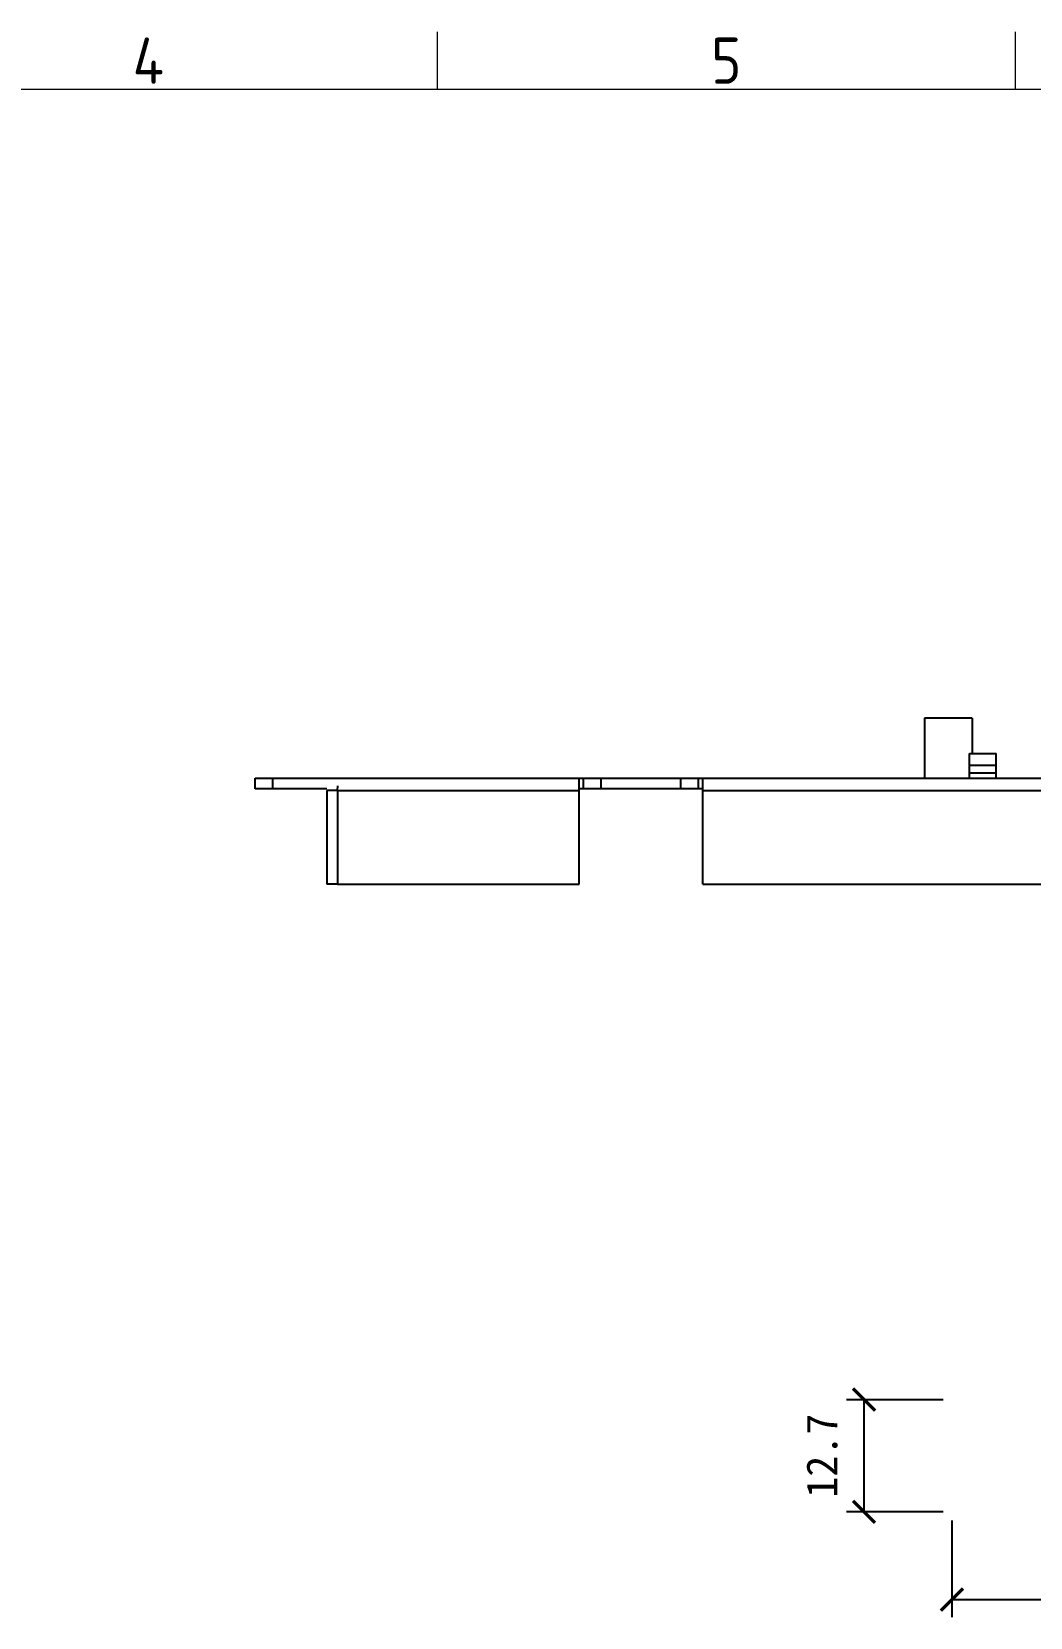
# Model space of a CAD drawing. Header units: metres. Extents: x 27606 to 28706, y -2150 to -1373.
# Drawn here: x 27849.1 to 27962.1, y -1572.1 to -1392.6 of the extents above; entities that cross this region are included whole.
import ezdxf
from ezdxf.enums import TextEntityAlignment as Align

# ---------------------------------------------------------------- set-up
doc = ezdxf.new("R2010")
doc.units = ezdxf.units.M
doc.layers.add('DIM', color=2, linetype='CONTINUOUS', lineweight=18)
doc.layers.add('图框', color=7, linetype='Continuous')
doc.styles.add('ISO Proportional', font='isocp.shx')
doc.styles.add('SimSun', font='simsun.ttc')
doc.dimstyles.new('GB_DIM', dxfattribs={"dimtxt": 3.5, "dimasz": 2.5, "dimexe": 2, "dimexo": 1, "dimgap": 1, "dimtad": 1, "dimdec": 1, "dimzin": 12, "dimdsep": 46, "dimtxsty": 'SimSun', "dimblk": 'ARCHTICK', "dimcen": 2.5, "dimclrd": 2, "dimclre": 2, "dimclrt": 7, "dimadec": 0, "dimazin": 3, "dimtfac": 1, "dimtmove": 2, "dimatfit": 3})

# ---------------------------------------------------------------- blocks, each defined once
blk = doc.blocks.new('_ARCHTICK')
at = {"color": 0, "linetype": 'BYBLOCK', "const_width": 0.15}
blk.add_lwpolyline([(-0.5, -0.5), (0.5, 0.5)], dxfattribs=at)

msp = doc.modelspace()

# ---------------------------------------------------------------- linework, layer by layer
at = {"color": 7, "linetype": 'Continuous'}
for p, q in [((27950.12247747492, -1470.3149547317), (27950.12247747492, -1477.11495473086)), ((27955.522477475, -1470.3149547317), (27950.12247747492, -1470.3149547317)), ((27955.522477475, -1470.3149547317), (27955.522477475, -1474.31495473016)), ((27955.22351161624, -1477.11495473086), (27955.22351161624, -1474.31495473016)), ((27955.22351161624, -1474.31495473016), (27958.22351161572, -1474.31495473016)), ((27958.22351161572, -1477.11495473086), (27958.22351161572, -1474.31495473016)), ((27955.22351161624, -1475.6279384669), (27958.22351161572, -1475.6279384669)), ((27958.22351161572, -1476.55224741584), (27955.22351161624, -1476.55224741584)), ((27874.42351161636, -1478.31495473116), (27874.42351161636, -1477.11495473086)), ((27874.42351161636, -1477.11495473086), (28174.22144333502, -1477.11495473086)), ((27882.52351161648, -1478.31495473116), (27874.42351161636, -1478.31495473116)), ((27876.42351161686, -1478.31495473116), (27876.42351161686, -1477.11495473086)), ((27883.72351161678, -1478.51495472994), (27883.77351161584, -1477.9791979249)), ((27911.05351161504, -1489.11495473132), (27911.05351161504, -1477.11495473086)), ((27925.053511616, -1478.31495473116), (27911.05351161504, -1478.31495473116)), ((27911.5535116158, -1478.31495473116), (27911.5535116158, -1477.11495473086)), ((27913.5535116163, -1478.31495473116), (27913.5535116163, -1477.11495473086)), ((27922.55351161474, -1478.31495473116), (27922.55351161474, -1477.11495473086)), ((27924.55351161524, -1478.31495473116), (27924.55351161524, -1477.11495473086)), ((27925.053511616, -1489.11495473132), (27925.053511616, -1477.11495473086)), ((27882.52351161648, -1478.51495472994), (27882.52351161648, -1489.11495473132)), ((27883.72351161678, -1478.51495472994), (27882.52351161648, -1478.51495472994)), ((27883.72351161678, -1478.51495472994), (27883.72351161678, -1489.11495473132)), ((27883.72351161678, -1478.51495472994), (27911.05351161504, -1478.51495472994)), ((27925.053511616, -1478.51495472994), (28029.82247747516, -1478.51495472994)), ((27883.72351161678, -1489.11495473132), (27882.52351161648, -1489.11495473132)), ((27883.72351161678, -1489.11495473132), (27911.05351161504, -1489.11495473132)), ((27925.053511616, -1489.11495473132), (28029.82247747516, -1489.11495473132))]:
    msp.add_line(p, q, dxfattribs=at)
at = {"layer": '图框', "color": 7, "lineweight": 9}
for p, q in [((27895.01872195928, -1399.173636271631), (27895.01872195928, -1392.635387747992)), ((27960.40120719563, -1399.173636271631), (27960.40120719563, -1392.635387747992)), ((28679.60854479589, -1399.173636271631), (27632.181131309, -1399.173636271631))]:
    msp.add_line(p, q, dxfattribs=at)

# ---------------------------------------------------------------- texts
at = {"layer": '图框', "color": 7, "lineweight": 9, "style": 'ISO Proportional'}
for s, p in [('4', (27862.32747934108, -1395.904512009812)), ('5', (27927.70996457747, -1395.904512009812))]:
    msp.add_text(s, height=5.230598818910699, dxfattribs=at).set_placement(p, align=Align.MIDDLE)

# ---------------------------------------------------------------- dimensions: what is measured, and where the dimension line sits
at = {"layer": 'DIM'}
msp.add_linear_dim(base=(27943.28613721445, -1560.114686785316), p1=(27953.22613721445, -1560.114686785316), p2=(27953.22613721445, -1547.4312467853163), angle=90, dimstyle='GB_DIM', dxfattribs=at).render()
msp.add_linear_dim(base=(27953.22613721445, -1570.054686785316), p1=(27953.22613721445, -1560.114686785316), p2=(28008.57205721445, -1560.114686785316), dimstyle='GB_DIM', dxfattribs=at).render()

doc.saveas('drawing.dxf')
